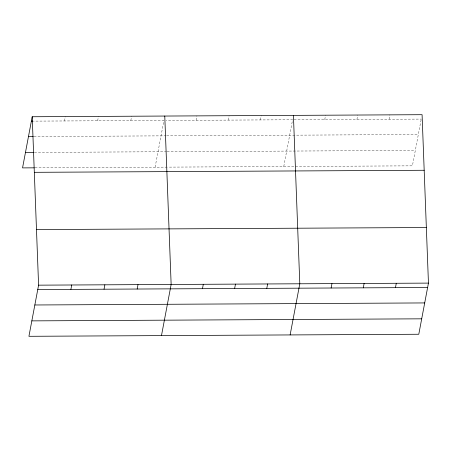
<?xml version="1.0" encoding="UTF-8"?>
<svg xmlns="http://www.w3.org/2000/svg" width="451" height="451" viewBox="0 0 451 451"><rect width="100%" height="100%" fill="white"/><g stroke="black" fill="none" stroke-linecap="round" stroke-linejoin="round"><path stroke-width="0.34" stroke-dasharray="2.25 1.69" d="M64.521 120.964L65.356 116.572M97.658 120.789L98.493 116.397M130.801 120.614L131.63 116.223M155.105 167.197L163.939 120.44L33.453 121.127M196.1 120.27L196.929 115.879M228.262 120.101L229.097 115.71M260.43 119.932L261.259 115.541M283.758 166.52L292.592 119.763L166.036 120.428M324.754 119.594L325.588 115.202M356.921 119.425L357.75 115.033M389.083 119.256L389.912 114.864M421.121 119.757L412.411 165.838L167.687 167.129M293.99 119.757L421.245 119.087M33.994 136.54L165.917 135.841M166.616 135.841L418.331 134.516M34.439 152.415L166.408 151.722M167.107 151.716L415.326 150.414M34.975 167.828L166.988 167.135"/><path stroke-width="0.68" d="M32.213 116.747L38.589 285.162L28.92 336.305L418.787 334.253L428.45 283.104L422.08 114.695L32.213 116.747L22.55 167.896L34.287 167.834M70.897 289.379L71.726 284.987M104.034 289.204L104.863 284.812M137.172 289.029L138 284.637M161.475 335.612L171.143 284.463L164.767 116.048M202.476 288.685L203.305 284.293M234.638 288.516L235.467 284.124M266.8 288.347L267.629 283.955M290.128 334.93L299.797 283.786L293.421 115.371M331.13 288.009L331.959 283.617M363.292 287.839L364.12 283.448M395.454 287.67L396.288 283.279M31.384 121.139L32.765 121.133M28.469 136.568L33.301 136.54M25.465 152.466L33.752 152.421M34.315 172.321L424.182 170.269M36.486 229.582L426.347 227.53M38.589 285.162L428.45 283.104M37.76 289.553L427.621 287.501M34.84 304.983L424.707 302.931M31.841 320.875L421.702 318.823"/></g></svg>
